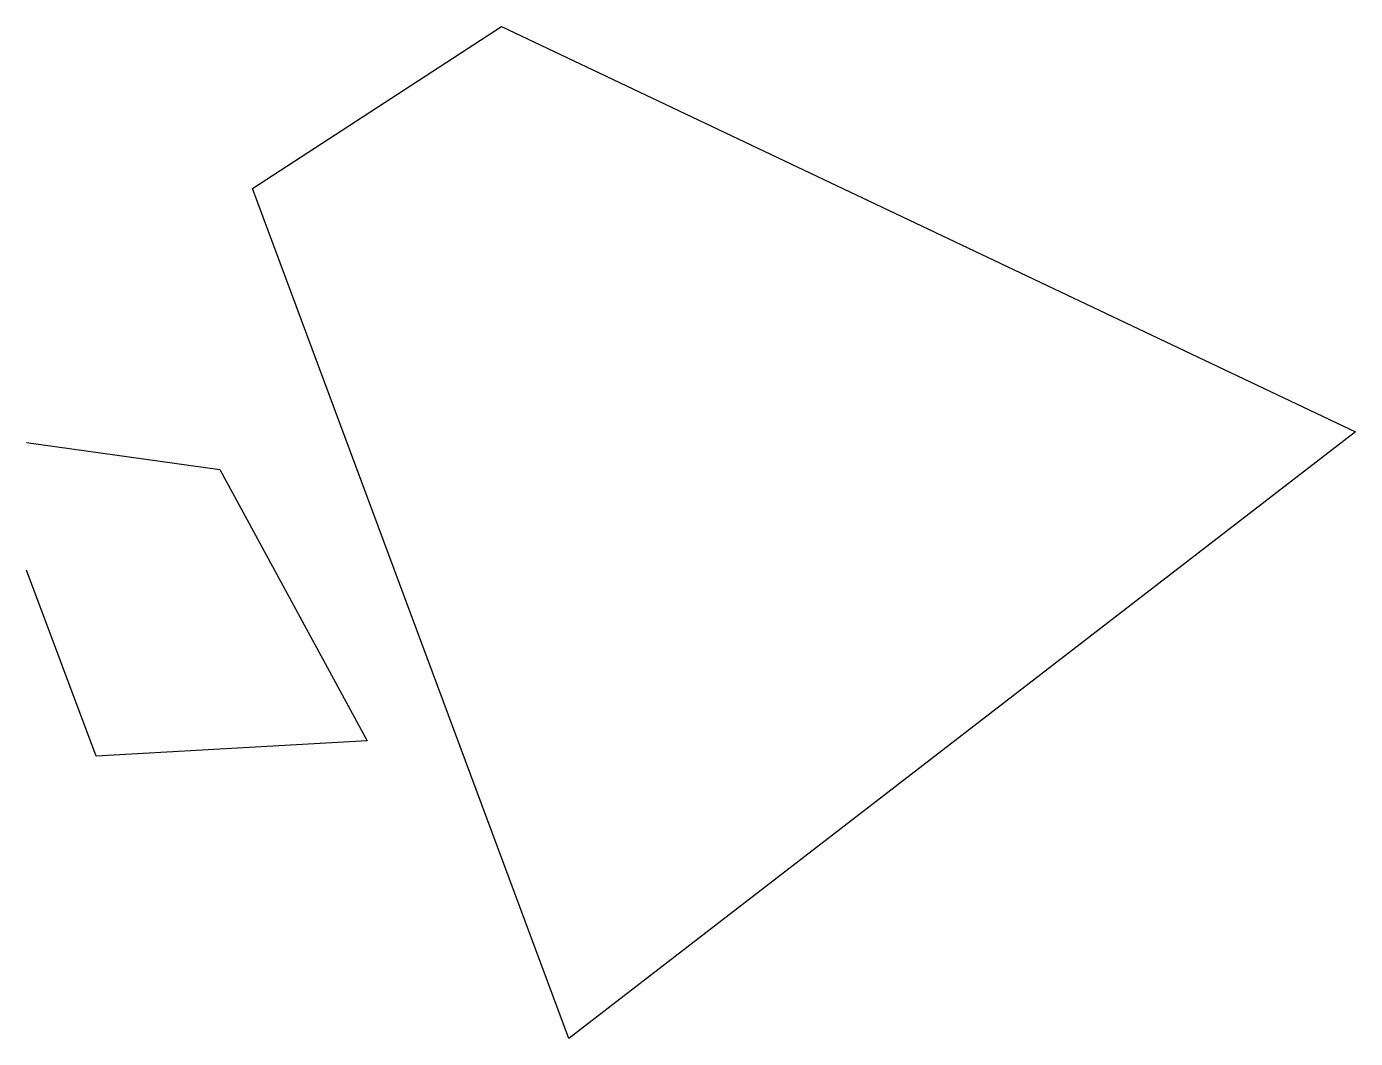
# Model space of a CAD drawing. Header units: inches. Extents: x 56 to 87.2, y 48 to 71.8.
import ezdxf

# ---------------------------------------------------------------- set-up
doc = ezdxf.new("R2010")
doc.units = ezdxf.units.IN
doc.header["$MEASUREMENT"] = 0
doc.layers.get('0').update_dxf_attribs({"true_color": 0xffffff})

msp = doc.modelspace()

# ---------------------------------------------------------------- linework, layer by layer
msp.add_lwpolyline([(67.154, 71.765), (87.2, 62.254), (68.732, 48.011), (61.308, 67.961), (67.154, 71.765)])
at = {"flags": 128}
msp.add_lwpolyline([(56, 62), (60.54, 61.367), (64, 55), (57.631, 54.641), (56, 59)], dxfattribs=at)

doc.saveas('drawing.dxf')
